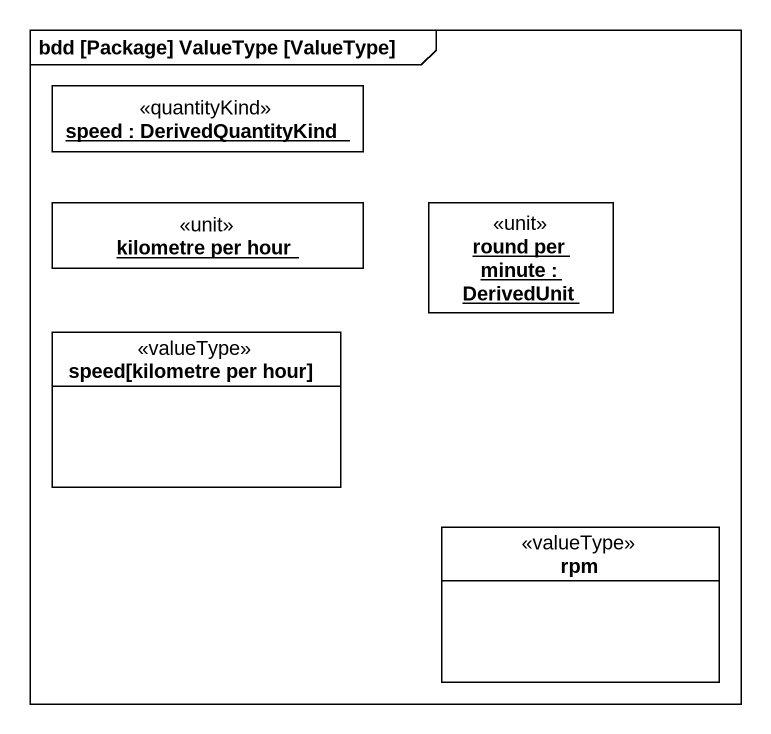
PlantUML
@startuml
mainframe bdd [Package] ValueType [ValueType]
hide circle
hide empty members
object "speed : DerivedQuantityKind" as speed <<quantityKind>>
object "kilometre per hour" as kilometre_per_hour <<unit>>
object "round per minute : DerivedUnit" as round_per_minute <<unit>>
class "speed[kilometre per hour]" as speed_kilometre_per_hour <<valueType>>
class rpm <<valueType>>
@enduml
